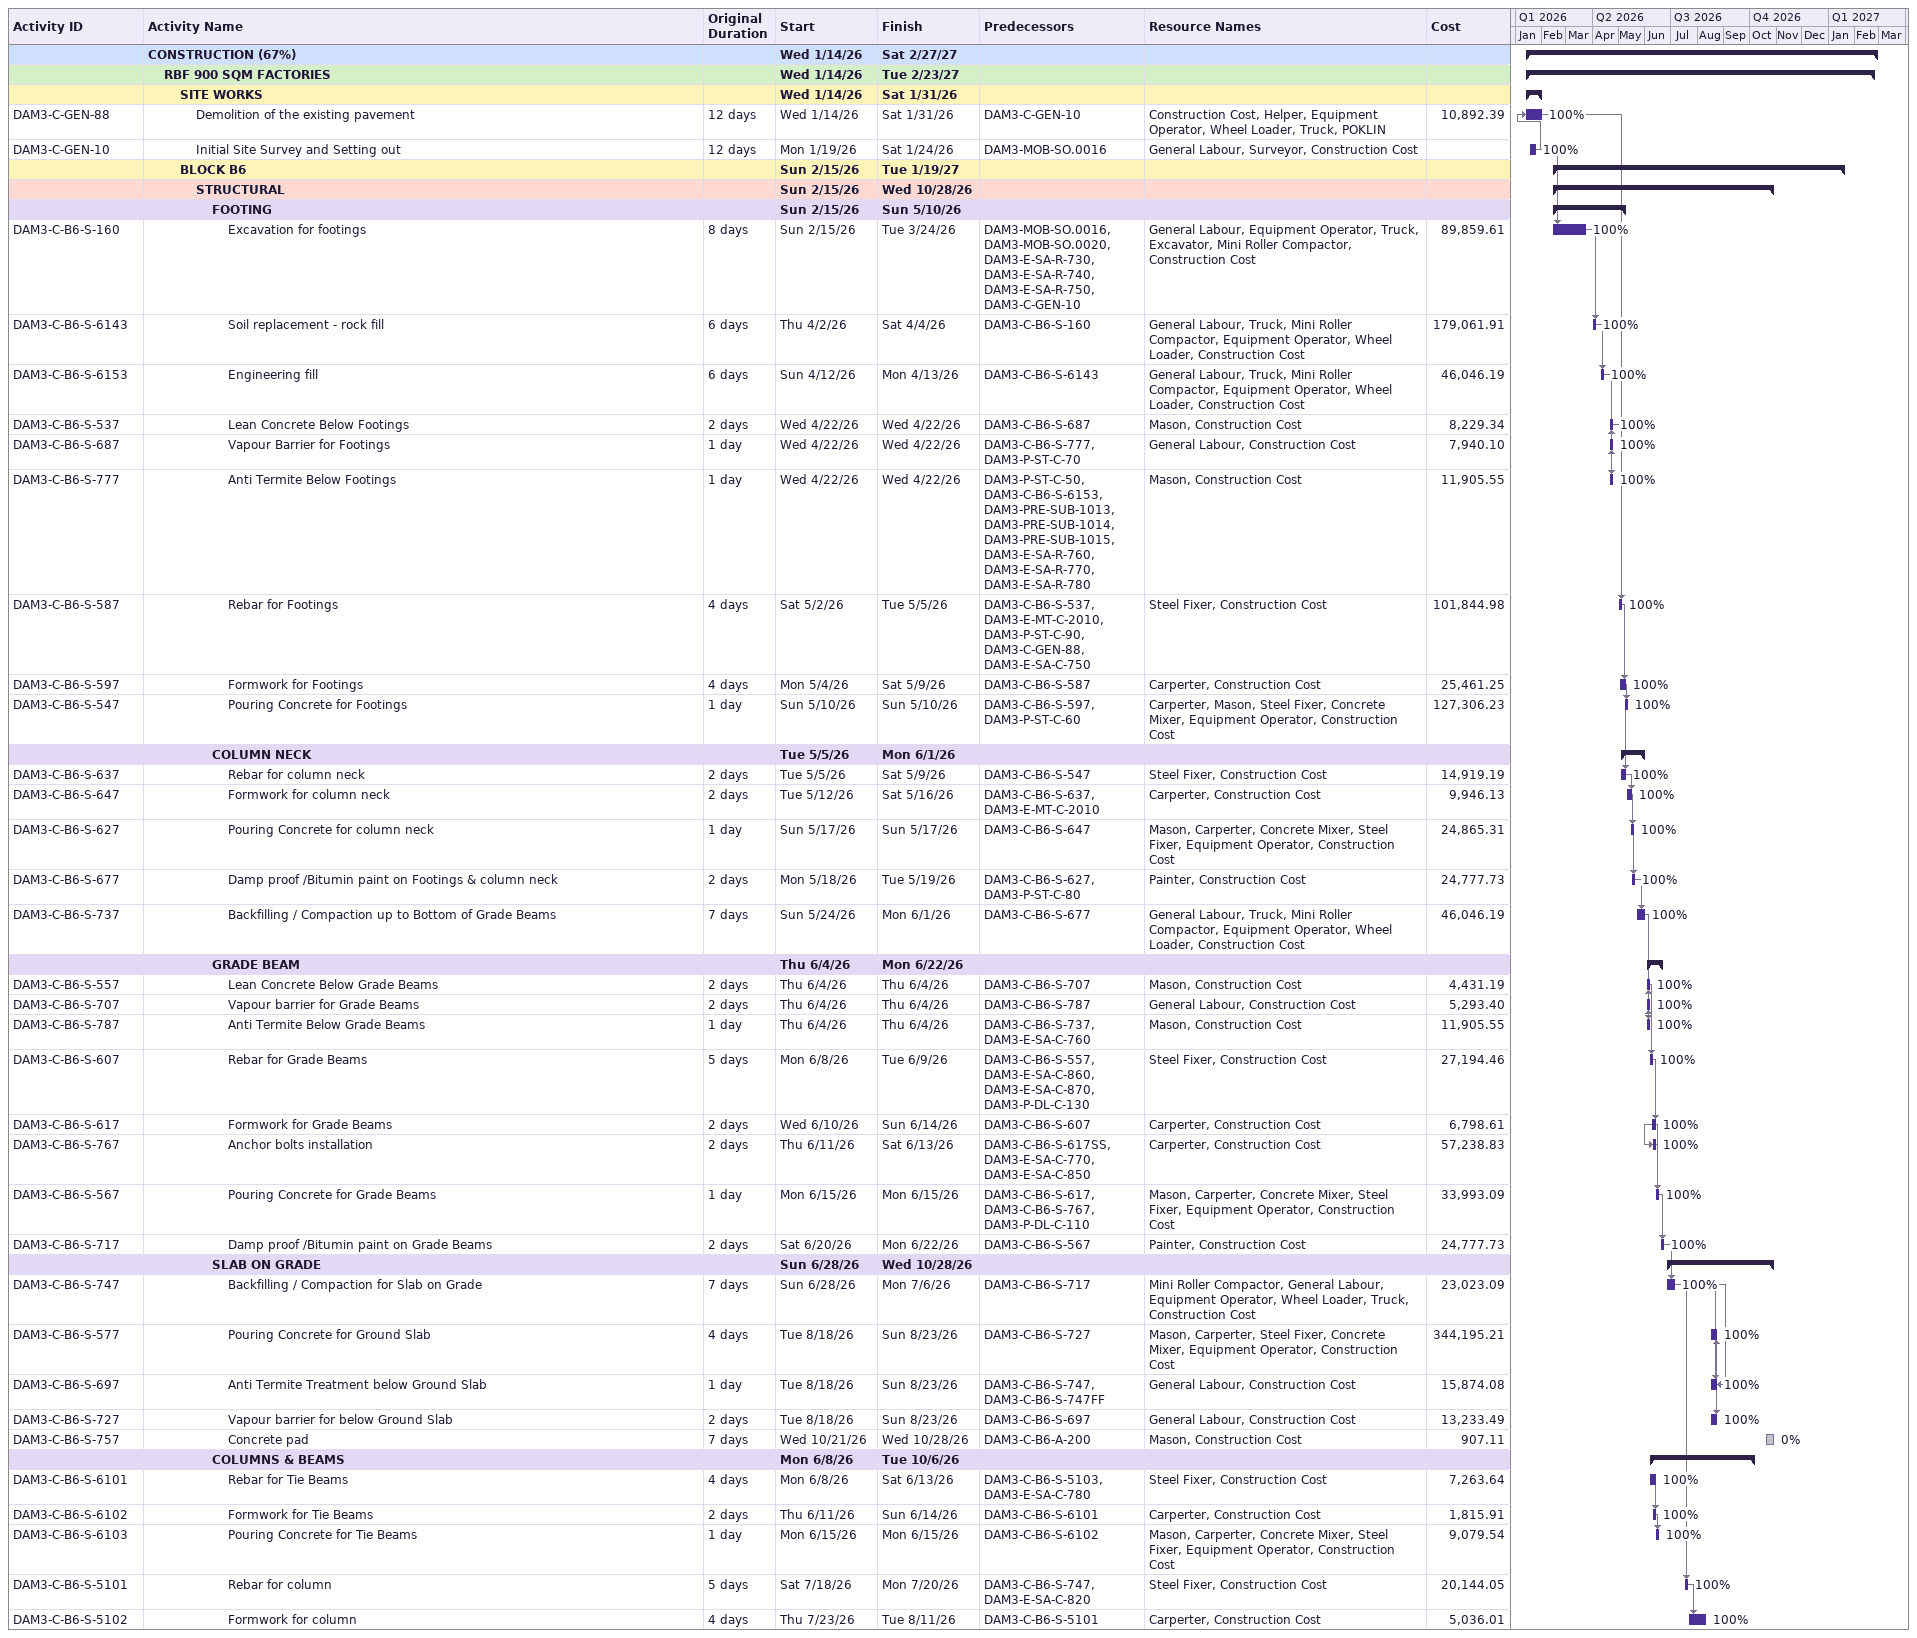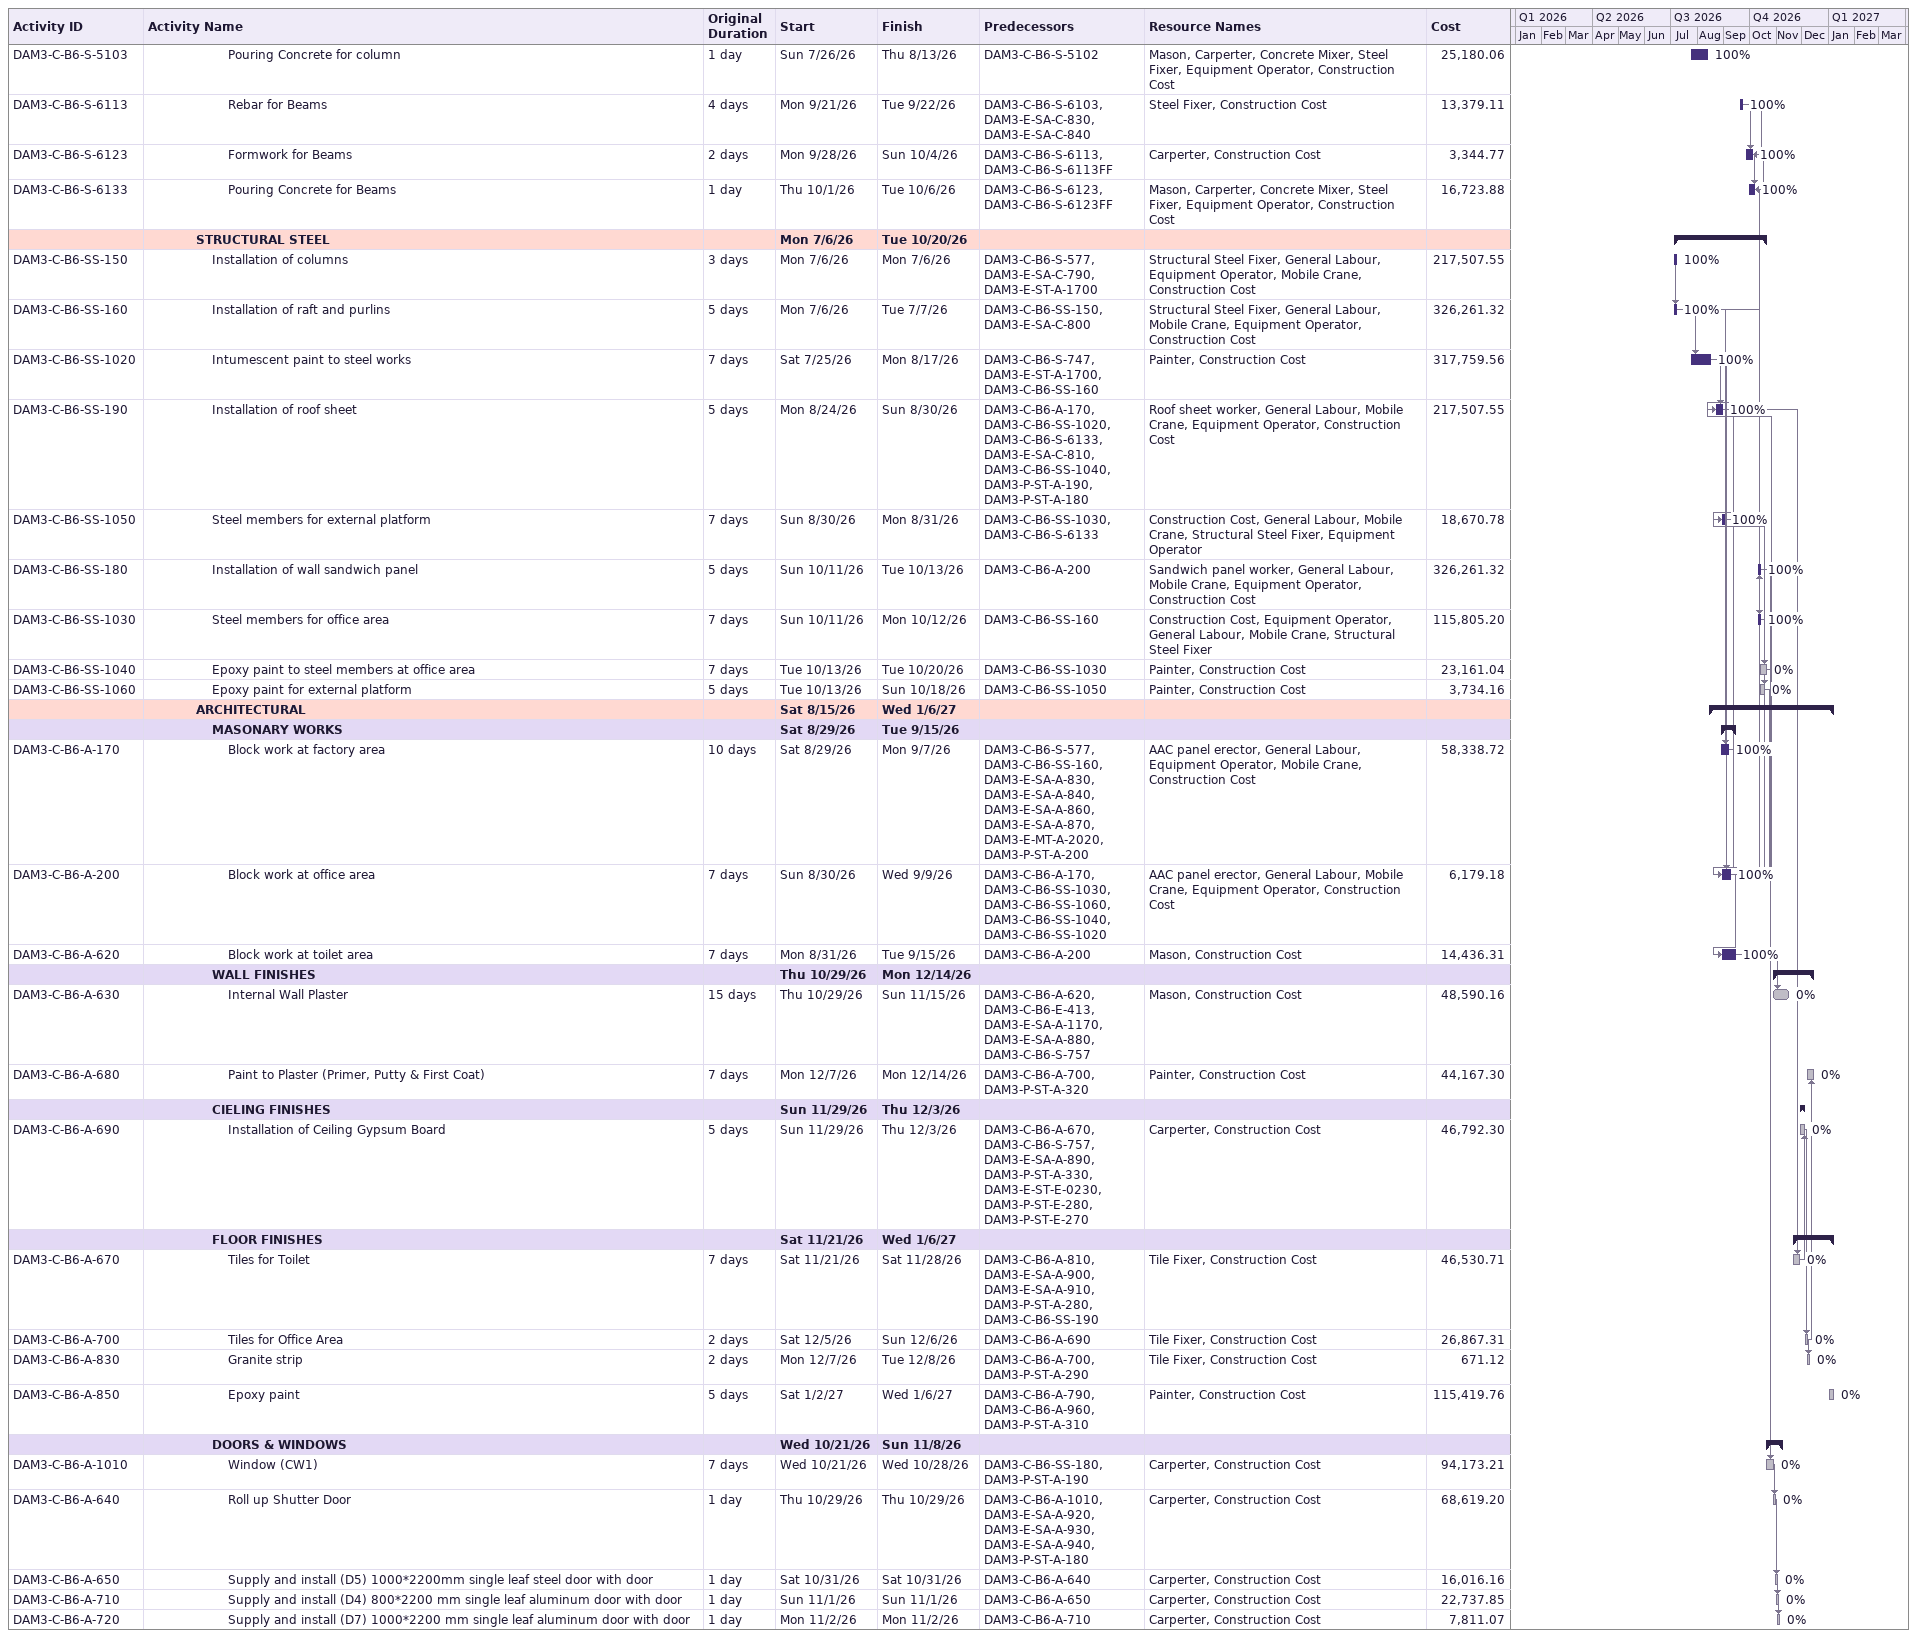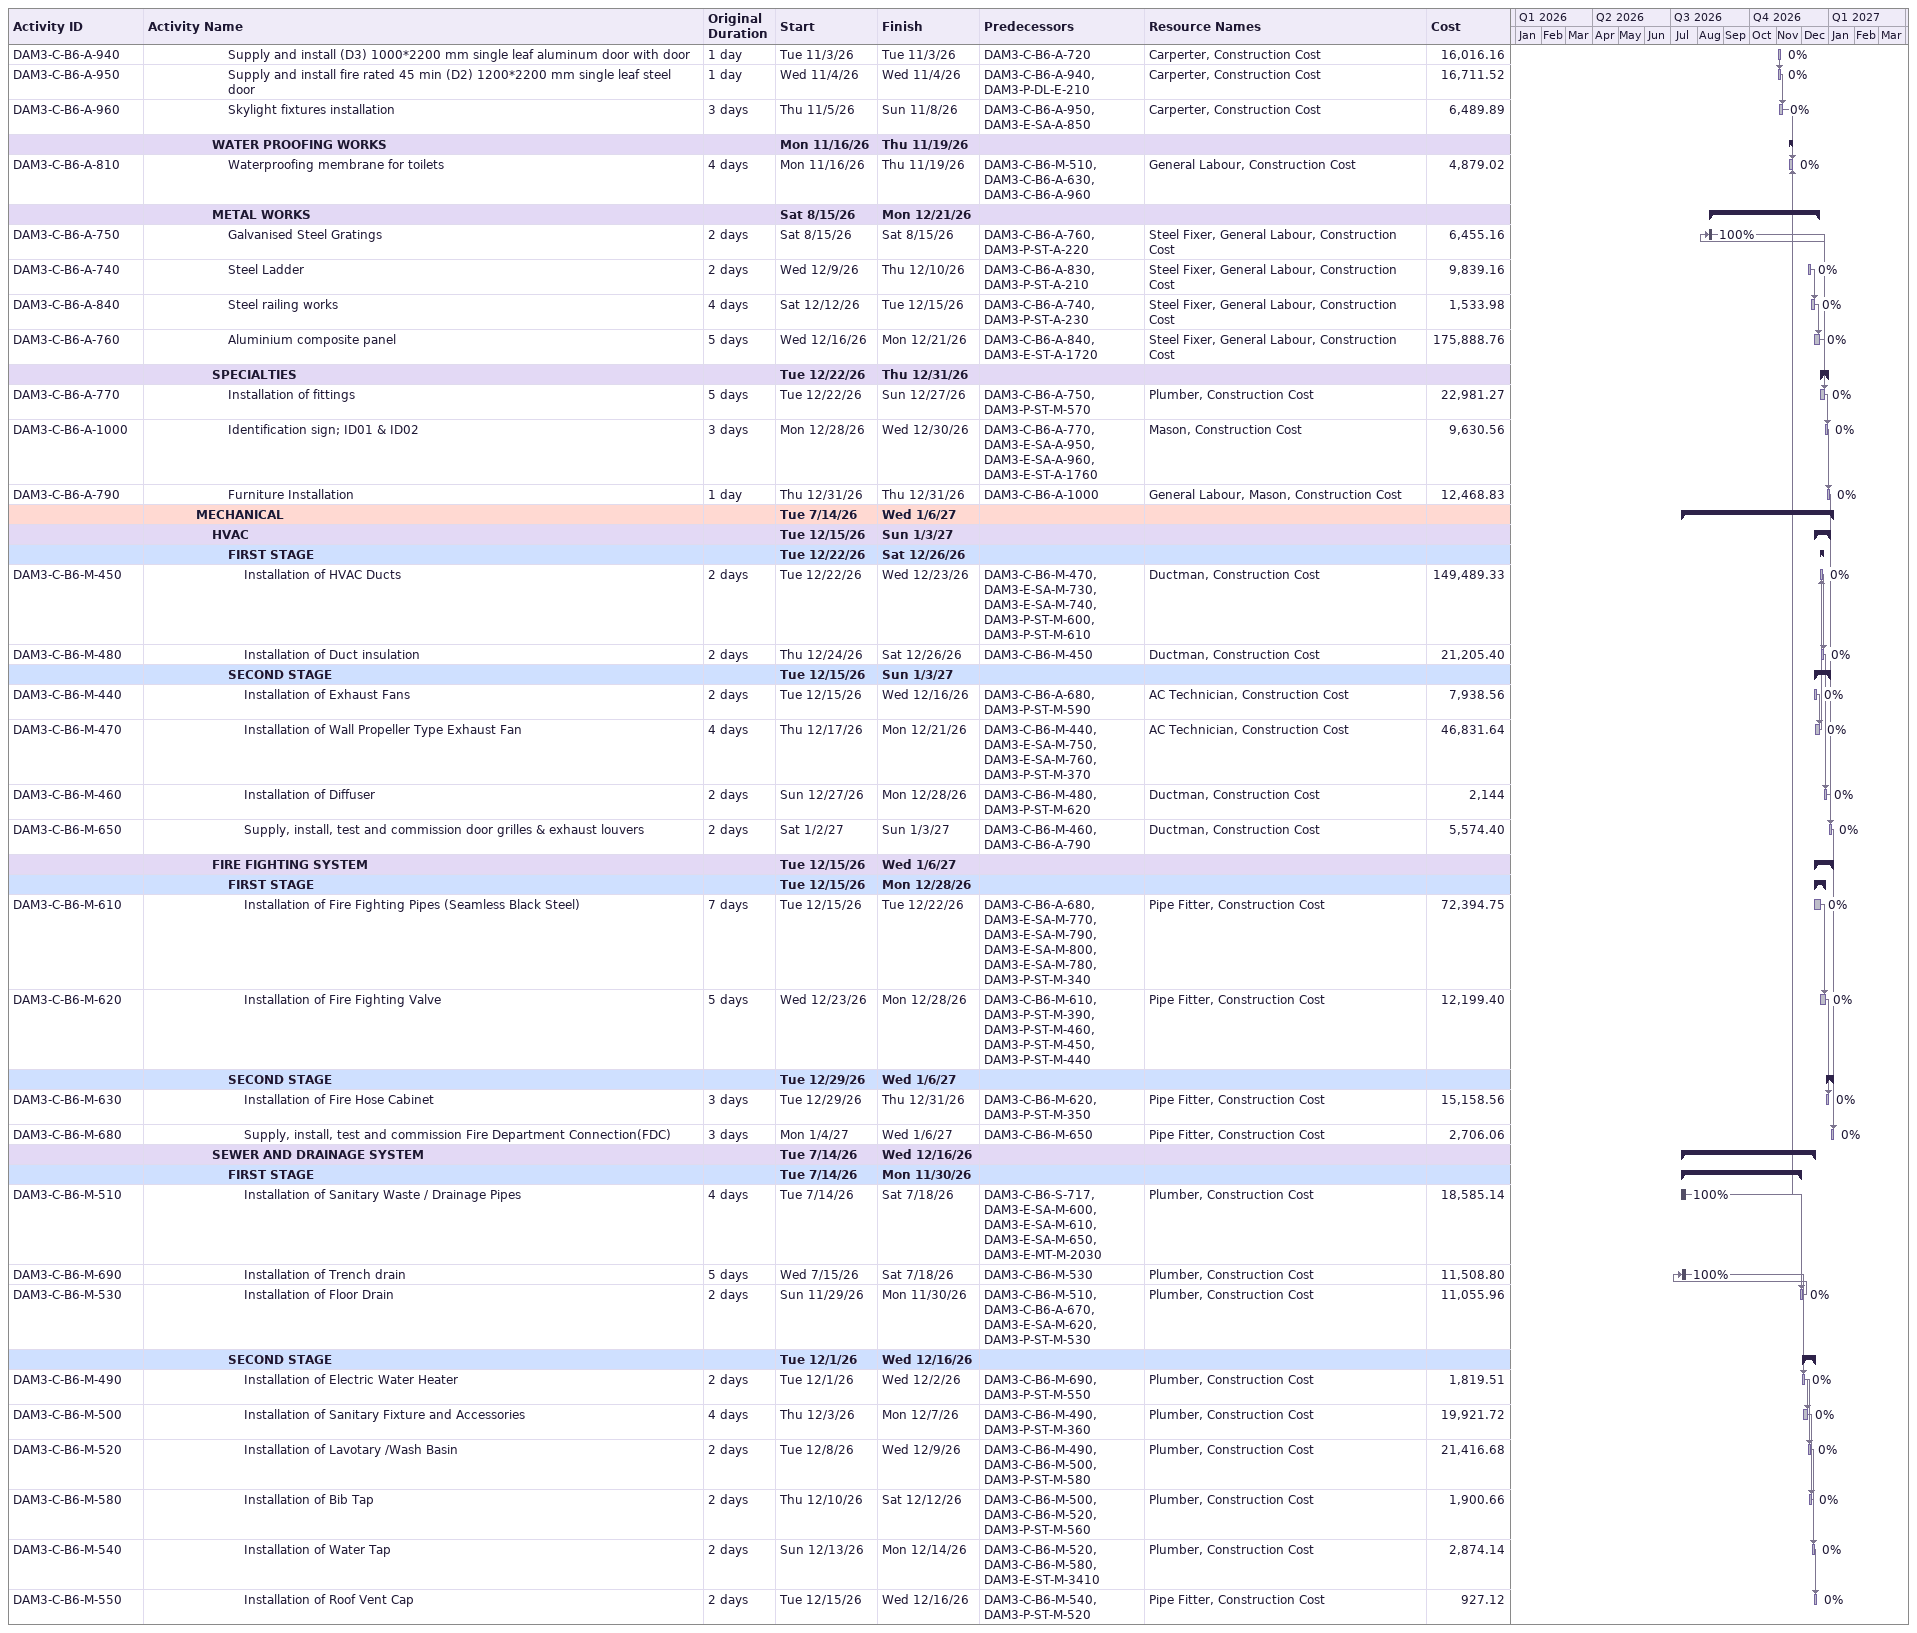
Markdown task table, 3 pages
| ID | Level | Task | Original duration | Start | Finish | Predecessors | Resources | % complete | Cost |
|---|---|---|---|---|---|---|---|---|---|
|  | 1 | **CONSTRUCTION (67%)** |  | 2026-01-14 | 2027-02-27 |  |  |  |  |
|  | 2 | **RBF 900 SQM FACTORIES** |  | 2026-01-14 | 2027-02-23 |  |  |  |  |
|  | 3 | **SITE WORKS** |  | 2026-01-14 | 2026-01-31 |  |  |  |  |
| DAM3-C-GEN-88 | 4 | Demolition of the existing pavement | 12d | 2026-01-14 | 2026-01-31 | DAM3-C-GEN-10 | Construction Cost, Helper, Equipment Operator, Wheel Loader, Truck, POKLIN | 100 | 10892.39 |
| DAM3-C-GEN-10 | 4 | Initial Site Survey and Setting out | 12d | 2026-01-19 | 2026-01-24 | DAM3-MOB-SO.0016 | General Labour, Surveyor, Construction Cost | 100 |  |
|  | 3 | **BLOCK B6** |  | 2026-02-15 | 2027-01-19 |  |  |  |  |
|  | 4 | **STRUCTURAL** |  | 2026-02-15 | 2026-10-28 |  |  |  |  |
|  | 5 | **FOOTING** |  | 2026-02-15 | 2026-05-10 |  |  |  |  |
| DAM3-C-B6-S-160 | 6 | Excavation for footings | 8d | 2026-02-15 | 2026-03-24 | DAM3-MOB-SO.0016, DAM3-MOB-SO.0020, DAM3-E-SA-R-730, DAM3-E-SA-R-740, DAM3-E-SA-R-750, DAM3-C-GEN-10 | General Labour, Equipment Operator, Truck, Excavator, Mini Roller Compactor, Construction Cost | 100 | 89859.61 |
| DAM3-C-B6-S-6143 | 6 | Soil replacement - rock fill | 6d | 2026-04-02 | 2026-04-04 | DAM3-C-B6-S-160 | General Labour, Truck, Mini Roller Compactor, Equipment Operator, Wheel Loader, Construction Cost | 100 | 179061.91 |
| DAM3-C-B6-S-6153 | 6 | Engineering fill | 6d | 2026-04-12 | 2026-04-13 | DAM3-C-B6-S-6143 | General Labour, Truck, Mini Roller Compactor, Equipment Operator, Wheel Loader, Construction Cost | 100 | 46046.19 |
| DAM3-C-B6-S-537 | 6 | Lean Concrete Below Footings | 2d | 2026-04-22 | 2026-04-22 | DAM3-C-B6-S-687 | Mason, Construction Cost | 100 | 8229.34 |
| DAM3-C-B6-S-687 | 6 | Vapour Barrier for Footings | 1d | 2026-04-22 | 2026-04-22 | DAM3-C-B6-S-777, DAM3-P-ST-C-70 | General Labour, Construction Cost | 100 | 7940.10 |
| DAM3-C-B6-S-777 | 6 | Anti Termite Below Footings | 1d | 2026-04-22 | 2026-04-22 | DAM3-P-ST-C-50, DAM3-C-B6-S-6153, DAM3-PRE-SUB-1013, DAM3-PRE-SUB-1014, DAM3-PRE-SUB-1015, DAM3-E-SA-R-760, DAM3-E-SA-R-770, DAM3-E-SA-R-780 | Mason, Construction Cost | 100 | 11905.55 |
| DAM3-C-B6-S-587 | 6 | Rebar for Footings | 4d | 2026-05-02 | 2026-05-05 | DAM3-C-B6-S-537, DAM3-E-MT-C-2010, DAM3-P-ST-C-90, DAM3-C-GEN-88, DAM3-E-SA-C-750 | Steel Fixer, Construction Cost | 100 | 101844.98 |
| DAM3-C-B6-S-597 | 6 | Formwork for Footings | 4d | 2026-05-04 | 2026-05-09 | DAM3-C-B6-S-587 | Carperter, Construction Cost | 100 | 25461.25 |
| DAM3-C-B6-S-547 | 6 | Pouring Concrete for Footings | 1d | 2026-05-10 | 2026-05-10 | DAM3-C-B6-S-597, DAM3-P-ST-C-60 | Carperter, Mason, Steel Fixer, Concrete Mixer, Equipment Operator, Construction Cost | 100 | 127306.23 |
|  | 5 | **COLUMN NECK** |  | 2026-05-05 | 2026-06-01 |  |  |  |  |
| DAM3-C-B6-S-637 | 6 | Rebar for column neck | 2d | 2026-05-05 | 2026-05-09 | DAM3-C-B6-S-547 | Steel Fixer, Construction Cost | 100 | 14919.19 |
| DAM3-C-B6-S-647 | 6 | Formwork for column neck | 2d | 2026-05-12 | 2026-05-16 | DAM3-C-B6-S-637, DAM3-E-MT-C-2010 | Carperter, Construction Cost | 100 | 9946.13 |
| DAM3-C-B6-S-627 | 6 | Pouring Concrete for column neck | 1d | 2026-05-17 | 2026-05-17 | DAM3-C-B6-S-647 | Mason, Carperter, Concrete Mixer, Steel Fixer, Equipment Operator, Construction Cost | 100 | 24865.31 |
| DAM3-C-B6-S-677 | 6 | Damp proof /Bitumin paint on Footings & column neck | 2d | 2026-05-18 | 2026-05-19 | DAM3-C-B6-S-627, DAM3-P-ST-C-80 | Painter, Construction Cost | 100 | 24777.73 |
| DAM3-C-B6-S-737 | 6 | Backfilling / Compaction up to Bottom of Grade Beams | 7d | 2026-05-24 | 2026-06-01 | DAM3-C-B6-S-677 | General Labour, Truck, Mini Roller Compactor, Equipment Operator, Wheel Loader, Construction Cost | 100 | 46046.19 |
|  | 5 | **GRADE BEAM** |  | 2026-06-04 | 2026-06-22 |  |  |  |  |
| DAM3-C-B6-S-557 | 6 | Lean Concrete Below Grade Beams | 2d | 2026-06-04 | 2026-06-04 | DAM3-C-B6-S-707 | Mason, Construction Cost | 100 | 4431.19 |
| DAM3-C-B6-S-707 | 6 | Vapour barrier for Grade Beams | 2d | 2026-06-04 | 2026-06-04 | DAM3-C-B6-S-787 | General Labour, Construction Cost | 100 | 5293.40 |
| DAM3-C-B6-S-787 | 6 | Anti Termite Below Grade Beams | 1d | 2026-06-04 | 2026-06-04 | DAM3-C-B6-S-737, DAM3-E-SA-C-760 | Mason, Construction Cost | 100 | 11905.55 |
| DAM3-C-B6-S-607 | 6 | Rebar for Grade Beams | 5d | 2026-06-08 | 2026-06-09 | DAM3-C-B6-S-557, DAM3-E-SA-C-860, DAM3-E-SA-C-870, DAM3-P-DL-C-130 | Steel Fixer, Construction Cost | 100 | 27194.46 |
| DAM3-C-B6-S-617 | 6 | Formwork for Grade Beams | 2d | 2026-06-10 | 2026-06-14 | DAM3-C-B6-S-607 | Carperter, Construction Cost | 100 | 6798.61 |
| DAM3-C-B6-S-767 | 6 | Anchor bolts installation | 2d | 2026-06-11 | 2026-06-13 | DAM3-C-B6-S-617SS, DAM3-E-SA-C-770, DAM3-E-SA-C-850 | Carperter, Construction Cost | 100 | 57238.83 |
| DAM3-C-B6-S-567 | 6 | Pouring Concrete for Grade Beams | 1d | 2026-06-15 | 2026-06-15 | DAM3-C-B6-S-617, DAM3-C-B6-S-767, DAM3-P-DL-C-110 | Mason, Carperter, Concrete Mixer, Steel Fixer, Equipment Operator, Construction Cost | 100 | 33993.09 |
| DAM3-C-B6-S-717 | 6 | Damp proof /Bitumin paint on Grade Beams | 2d | 2026-06-20 | 2026-06-22 | DAM3-C-B6-S-567 | Painter, Construction Cost | 100 | 24777.73 |
|  | 5 | **SLAB ON GRADE** |  | 2026-06-28 | 2026-10-28 |  |  |  |  |
| DAM3-C-B6-S-747 | 6 | Backfilling / Compaction for Slab on Grade | 7d | 2026-06-28 | 2026-07-06 | DAM3-C-B6-S-717 | Mini Roller Compactor, General Labour, Equipment Operator, Wheel Loader, Truck, Construction Cost | 100 | 23023.09 |
| DAM3-C-B6-S-577 | 6 | Pouring Concrete for Ground Slab | 4d | 2026-08-18 | 2026-08-23 | DAM3-C-B6-S-727 | Mason, Carperter, Steel Fixer, Concrete Mixer, Equipment Operator, Construction Cost | 100 | 344195.21 |
| DAM3-C-B6-S-697 | 6 | Anti Termite Treatment below Ground Slab | 1d | 2026-08-18 | 2026-08-23 | DAM3-C-B6-S-747, DAM3-C-B6-S-747FF | General Labour, Construction Cost | 100 | 15874.08 |
| DAM3-C-B6-S-727 | 6 | Vapour barrier for below Ground Slab | 2d | 2026-08-18 | 2026-08-23 | DAM3-C-B6-S-697 | General Labour, Construction Cost | 100 | 13233.49 |
| DAM3-C-B6-S-757 | 6 | Concrete pad | 7d | 2026-10-21 | 2026-10-28 | DAM3-C-B6-A-200 | Mason, Construction Cost | 0 | 907.11 |
|  | 5 | **COLUMNS & BEAMS** |  | 2026-06-08 | 2026-10-06 |  |  |  |  |
| DAM3-C-B6-S-6101 | 6 | Rebar for Tie Beams | 4d | 2026-06-08 | 2026-06-13 | DAM3-C-B6-S-5103, DAM3-E-SA-C-780 | Steel Fixer, Construction Cost | 100 | 7263.64 |
| DAM3-C-B6-S-6102 | 6 | Formwork for Tie Beams | 2d | 2026-06-11 | 2026-06-14 | DAM3-C-B6-S-6101 | Carperter, Construction Cost | 100 | 1815.91 |
| DAM3-C-B6-S-6103 | 6 | Pouring Concrete for Tie Beams | 1d | 2026-06-15 | 2026-06-15 | DAM3-C-B6-S-6102 | Mason, Carperter, Concrete Mixer, Steel Fixer, Equipment Operator, Construction Cost | 100 | 9079.54 |
| DAM3-C-B6-S-5101 | 6 | Rebar for column | 5d | 2026-07-18 | 2026-07-20 | DAM3-C-B6-S-747, DAM3-E-SA-C-820 | Steel Fixer, Construction Cost | 100 | 20144.05 |
| DAM3-C-B6-S-5102 | 6 | Formwork for column | 4d | 2026-07-23 | 2026-08-11 | DAM3-C-B6-S-5101 | Carperter, Construction Cost | 100 | 5036.01 |
| DAM3-C-B6-S-5103 | 6 | Pouring Concrete for column | 1d | 2026-07-26 | 2026-08-13 | DAM3-C-B6-S-5102 | Mason, Carperter, Concrete Mixer, Steel Fixer, Equipment Operator, Construction Cost | 100 | 25180.06 |
| DAM3-C-B6-S-6113 | 6 | Rebar for Beams | 4d | 2026-09-21 | 2026-09-22 | DAM3-C-B6-S-6103, DAM3-E-SA-C-830, DAM3-E-SA-C-840 | Steel Fixer, Construction Cost | 100 | 13379.11 |
| DAM3-C-B6-S-6123 | 6 | Formwork for Beams | 2d | 2026-09-28 | 2026-10-04 | DAM3-C-B6-S-6113, DAM3-C-B6-S-6113FF | Carperter, Construction Cost | 100 | 3344.77 |
| DAM3-C-B6-S-6133 | 6 | Pouring Concrete for Beams | 1d | 2026-10-01 | 2026-10-06 | DAM3-C-B6-S-6123, DAM3-C-B6-S-6123FF | Mason, Carperter, Concrete Mixer, Steel Fixer, Equipment Operator, Construction Cost | 100 | 16723.88 |
|  | 4 | **STRUCTURAL STEEL** |  | 2026-07-06 | 2026-10-20 |  |  |  |  |
| DAM3-C-B6-SS-150 | 5 | Installation of columns | 3d | 2026-07-06 | 2026-07-06 | DAM3-C-B6-S-577, DAM3-E-SA-C-790, DAM3-E-ST-A-1700 | Structural Steel Fixer, General Labour, Equipment Operator, Mobile Crane, Construction Cost | 100 | 217507.55 |
| DAM3-C-B6-SS-160 | 5 | Installation of raft and purlins | 5d | 2026-07-06 | 2026-07-07 | DAM3-C-B6-SS-150, DAM3-E-SA-C-800 | Structural Steel Fixer, General Labour, Mobile Crane, Equipment Operator, Construction Cost | 100 | 326261.32 |
| DAM3-C-B6-SS-1020 | 5 | Intumescent paint to steel works | 7d | 2026-07-25 | 2026-08-17 | DAM3-C-B6-S-747, DAM3-E-ST-A-1700, DAM3-C-B6-SS-160 | Painter, Construction Cost | 100 | 317759.56 |
| DAM3-C-B6-SS-190 | 5 | Installation of roof sheet | 5d | 2026-08-24 | 2026-08-30 | DAM3-C-B6-A-170, DAM3-C-B6-SS-1020, DAM3-C-B6-S-6133, DAM3-E-SA-C-810, DAM3-C-B6-SS-1040, DAM3-P-ST-A-190, DAM3-P-ST-A-180 | Roof sheet worker, General Labour, Mobile Crane, Equipment Operator, Construction Cost | 100 | 217507.55 |
| DAM3-C-B6-SS-1050 | 5 | Steel members for external platform | 7d | 2026-08-30 | 2026-08-31 | DAM3-C-B6-SS-1030, DAM3-C-B6-S-6133 | Construction Cost, General Labour, Mobile Crane, Structural Steel Fixer, Equipment Operator | 100 | 18670.78 |
| DAM3-C-B6-SS-180 | 5 | Installation of wall sandwich panel | 5d | 2026-10-11 | 2026-10-13 | DAM3-C-B6-A-200 | Sandwich panel worker, General Labour, Mobile Crane, Equipment Operator, Construction Cost | 100 | 326261.32 |
| DAM3-C-B6-SS-1030 | 5 | Steel members for office area | 7d | 2026-10-11 | 2026-10-12 | DAM3-C-B6-SS-160 | Construction Cost, Equipment Operator, General Labour, Mobile Crane, Structural Steel Fixer | 100 | 115805.20 |
| DAM3-C-B6-SS-1040 | 5 | Epoxy paint to steel members at office area | 7d | 2026-10-13 | 2026-10-20 | DAM3-C-B6-SS-1030 | Painter, Construction Cost | 0 | 23161.04 |
| DAM3-C-B6-SS-1060 | 5 | Epoxy paint for external platform | 5d | 2026-10-13 | 2026-10-18 | DAM3-C-B6-SS-1050 | Painter, Construction Cost | 0 | 3734.16 |
|  | 4 | **ARCHITECTURAL** |  | 2026-08-15 | 2027-01-06 |  |  |  |  |
|  | 5 | **MASONARY WORKS** |  | 2026-08-29 | 2026-09-15 |  |  |  |  |
| DAM3-C-B6-A-170 | 6 | Block work at factory area | 10d | 2026-08-29 | 2026-09-07 | DAM3-C-B6-S-577, DAM3-C-B6-SS-160, DAM3-E-SA-A-830, DAM3-E-SA-A-840, DAM3-E-SA-A-860, DAM3-E-SA-A-870, DAM3-E-MT-A-2020, DAM3-P-ST-A-200 | AAC panel erector, General Labour, Equipment Operator, Mobile Crane, Construction Cost | 100 | 58338.72 |
| DAM3-C-B6-A-200 | 6 | Block work at office area | 7d | 2026-08-30 | 2026-09-09 | DAM3-C-B6-A-170, DAM3-C-B6-SS-1030, DAM3-C-B6-SS-1060, DAM3-C-B6-SS-1040, DAM3-C-B6-SS-1020 | AAC panel erector, General Labour, Mobile Crane, Equipment Operator, Construction Cost | 100 | 6179.18 |
| DAM3-C-B6-A-620 | 6 | Block work at toilet area | 7d | 2026-08-31 | 2026-09-15 | DAM3-C-B6-A-200 | Mason, Construction Cost | 100 | 14436.31 |
|  | 5 | **WALL FINISHES** |  | 2026-10-29 | 2026-12-14 |  |  |  |  |
| DAM3-C-B6-A-630 | 6 | Internal Wall Plaster | 15d | 2026-10-29 | 2026-11-15 | DAM3-C-B6-A-620, DAM3-C-B6-E-413, DAM3-E-SA-A-1170, DAM3-E-SA-A-880, DAM3-C-B6-S-757 | Mason, Construction Cost | 0 | 48590.16 |
| DAM3-C-B6-A-680 | 6 | Paint to Plaster (Primer, Putty & First Coat) | 7d | 2026-12-07 | 2026-12-14 | DAM3-C-B6-A-700, DAM3-P-ST-A-320 | Painter, Construction Cost | 0 | 44167.30 |
|  | 5 | **CIELING FINISHES** |  | 2026-11-29 | 2026-12-03 |  |  |  |  |
| DAM3-C-B6-A-690 | 6 | Installation of Ceiling Gypsum Board | 5d | 2026-11-29 | 2026-12-03 | DAM3-C-B6-A-670, DAM3-C-B6-S-757, DAM3-E-SA-A-890, DAM3-P-ST-A-330, DAM3-E-ST-E-0230, DAM3-P-ST-E-280, DAM3-P-ST-E-270 | Carperter, Construction Cost | 0 | 46792.30 |
|  | 5 | **FLOOR FINISHES** |  | 2026-11-21 | 2027-01-06 |  |  |  |  |
| DAM3-C-B6-A-670 | 6 | Tiles for Toilet | 7d | 2026-11-21 | 2026-11-28 | DAM3-C-B6-A-810, DAM3-E-SA-A-900, DAM3-E-SA-A-910, DAM3-P-ST-A-280, DAM3-C-B6-SS-190 | Tile Fixer, Construction Cost | 0 | 46530.71 |
| DAM3-C-B6-A-700 | 6 | Tiles for Office Area | 2d | 2026-12-05 | 2026-12-06 | DAM3-C-B6-A-690 | Tile Fixer, Construction Cost | 0 | 26867.31 |
| DAM3-C-B6-A-830 | 6 | Granite strip | 2d | 2026-12-07 | 2026-12-08 | DAM3-C-B6-A-700, DAM3-P-ST-A-290 | Tile Fixer, Construction Cost | 0 | 671.12 |
| DAM3-C-B6-A-850 | 6 | Epoxy paint | 5d | 2027-01-02 | 2027-01-06 | DAM3-C-B6-A-790, DAM3-C-B6-A-960, DAM3-P-ST-A-310 | Painter, Construction Cost | 0 | 115419.76 |
|  | 5 | **DOORS & WINDOWS** |  | 2026-10-21 | 2026-11-08 |  |  |  |  |
| DAM3-C-B6-A-1010 | 6 | Window (CW1) | 7d | 2026-10-21 | 2026-10-28 | DAM3-C-B6-SS-180, DAM3-P-ST-A-190 | Carperter, Construction Cost | 0 | 94173.21 |
| DAM3-C-B6-A-640 | 6 | Roll up Shutter Door | 1d | 2026-10-29 | 2026-10-29 | DAM3-C-B6-A-1010, DAM3-E-SA-A-920, DAM3-E-SA-A-930, DAM3-E-SA-A-940, DAM3-P-ST-A-180 | Carperter, Construction Cost | 0 | 68619.20 |
| DAM3-C-B6-A-650 | 6 | Supply and install (D5) 1000*2200mm single leaf steel door with door | 1d | 2026-10-31 | 2026-10-31 | DAM3-C-B6-A-640 | Carperter, Construction Cost | 0 | 16016.16 |
| DAM3-C-B6-A-710 | 6 | Supply and install (D4) 800*2200 mm single leaf aluminum door with door | 1d | 2026-11-01 | 2026-11-01 | DAM3-C-B6-A-650 | Carperter, Construction Cost | 0 | 22737.85 |
| DAM3-C-B6-A-720 | 6 | Supply and install (D7) 1000*2200 mm single leaf aluminum door with door | 1d | 2026-11-02 | 2026-11-02 | DAM3-C-B6-A-710 | Carperter, Construction Cost | 0 | 7811.07 |
| DAM3-C-B6-A-940 | 6 | Supply and install (D3) 1000*2200 mm single leaf aluminum door with door | 1d | 2026-11-03 | 2026-11-03 | DAM3-C-B6-A-720 | Carperter, Construction Cost | 0 | 16016.16 |
| DAM3-C-B6-A-950 | 6 | Supply and install fire rated 45 min (D2) 1200*2200 mm single leaf steel door | 1d | 2026-11-04 | 2026-11-04 | DAM3-C-B6-A-940, DAM3-P-DL-E-210 | Carperter, Construction Cost | 0 | 16711.52 |
| DAM3-C-B6-A-960 | 6 | Skylight fixtures installation | 3d | 2026-11-05 | 2026-11-08 | DAM3-C-B6-A-950, DAM3-E-SA-A-850 | Carperter, Construction Cost | 0 | 6489.89 |
|  | 5 | **WATER PROOFING WORKS** |  | 2026-11-16 | 2026-11-19 |  |  |  |  |
| DAM3-C-B6-A-810 | 6 | Waterproofing membrane for toilets | 4d | 2026-11-16 | 2026-11-19 | DAM3-C-B6-M-510, DAM3-C-B6-A-630, DAM3-C-B6-A-960 | General Labour, Construction Cost | 0 | 4879.02 |
|  | 5 | **METAL WORKS** |  | 2026-08-15 | 2026-12-21 |  |  |  |  |
| DAM3-C-B6-A-750 | 6 | Galvanised Steel Gratings | 2d | 2026-08-15 | 2026-08-15 | DAM3-C-B6-A-760, DAM3-P-ST-A-220 | Steel Fixer, General Labour, Construction Cost | 100 | 6455.16 |
| DAM3-C-B6-A-740 | 6 | Steel Ladder | 2d | 2026-12-09 | 2026-12-10 | DAM3-C-B6-A-830, DAM3-P-ST-A-210 | Steel Fixer, General Labour, Construction Cost | 0 | 9839.16 |
| DAM3-C-B6-A-840 | 6 | Steel railing works | 4d | 2026-12-12 | 2026-12-15 | DAM3-C-B6-A-740, DAM3-P-ST-A-230 | Steel Fixer, General Labour, Construction Cost | 0 | 1533.98 |
| DAM3-C-B6-A-760 | 6 | Aluminium composite panel | 5d | 2026-12-16 | 2026-12-21 | DAM3-C-B6-A-840, DAM3-E-ST-A-1720 | Steel Fixer, General Labour, Construction Cost | 0 | 175888.76 |
|  | 5 | **SPECIALTIES** |  | 2026-12-22 | 2026-12-31 |  |  |  |  |
| DAM3-C-B6-A-770 | 6 | Installation of fittings | 5d | 2026-12-22 | 2026-12-27 | DAM3-C-B6-A-750, DAM3-P-ST-M-570 | Plumber, Construction Cost | 0 | 22981.27 |
| DAM3-C-B6-A-1000 | 6 | Identification sign; ID01 & ID02 | 3d | 2026-12-28 | 2026-12-30 | DAM3-C-B6-A-770, DAM3-E-SA-A-950, DAM3-E-SA-A-960, DAM3-E-ST-A-1760 | Mason, Construction Cost | 0 | 9630.56 |
| DAM3-C-B6-A-790 | 6 | Furniture Installation | 1d | 2026-12-31 | 2026-12-31 | DAM3-C-B6-A-1000 | General Labour, Mason, Construction Cost | 0 | 12468.83 |
|  | 4 | **MECHANICAL** |  | 2026-07-14 | 2027-01-06 |  |  |  |  |
|  | 5 | **HVAC** |  | 2026-12-15 | 2027-01-03 |  |  |  |  |
|  | 6 | **FIRST STAGE** |  | 2026-12-22 | 2026-12-26 |  |  |  |  |
| DAM3-C-B6-M-450 | 7 | Installation of HVAC Ducts | 2d | 2026-12-22 | 2026-12-23 | DAM3-C-B6-M-470, DAM3-E-SA-M-730, DAM3-E-SA-M-740, DAM3-P-ST-M-600, DAM3-P-ST-M-610 | Ductman, Construction Cost | 0 | 149489.33 |
| DAM3-C-B6-M-480 | 7 | Installation of Duct insulation | 2d | 2026-12-24 | 2026-12-26 | DAM3-C-B6-M-450 | Ductman, Construction Cost | 0 | 21205.40 |
|  | 6 | **SECOND STAGE** |  | 2026-12-15 | 2027-01-03 |  |  |  |  |
| DAM3-C-B6-M-440 | 7 | Installation of Exhaust Fans | 2d | 2026-12-15 | 2026-12-16 | DAM3-C-B6-A-680, DAM3-P-ST-M-590 | AC Technician, Construction Cost | 0 | 7938.56 |
| DAM3-C-B6-M-470 | 7 | Installation of Wall Propeller Type Exhaust Fan | 4d | 2026-12-17 | 2026-12-21 | DAM3-C-B6-M-440, DAM3-E-SA-M-750, DAM3-E-SA-M-760, DAM3-P-ST-M-370 | AC Technician, Construction Cost | 0 | 46831.64 |
| DAM3-C-B6-M-460 | 7 | Installation of Diffuser | 2d | 2026-12-27 | 2026-12-28 | DAM3-C-B6-M-480, DAM3-P-ST-M-620 | Ductman, Construction Cost | 0 | 2144 |
| DAM3-C-B6-M-650 | 7 | Supply, install, test and commission door grilles & exhaust louvers | 2d | 2027-01-02 | 2027-01-03 | DAM3-C-B6-M-460, DAM3-C-B6-A-790 | Ductman, Construction Cost | 0 | 5574.40 |
|  | 5 | **FIRE FIGHTING SYSTEM** |  | 2026-12-15 | 2027-01-06 |  |  |  |  |
|  | 6 | **FIRST STAGE** |  | 2026-12-15 | 2026-12-28 |  |  |  |  |
| DAM3-C-B6-M-610 | 7 | Installation of Fire Fighting Pipes (Seamless Black Steel) | 7d | 2026-12-15 | 2026-12-22 | DAM3-C-B6-A-680, DAM3-E-SA-M-770, DAM3-E-SA-M-790, DAM3-E-SA-M-800, DAM3-E-SA-M-780, DAM3-P-ST-M-340 | Pipe Fitter, Construction Cost | 0 | 72394.75 |
| DAM3-C-B6-M-620 | 7 | Installation of Fire Fighting Valve | 5d | 2026-12-23 | 2026-12-28 | DAM3-C-B6-M-610, DAM3-P-ST-M-390, DAM3-P-ST-M-460, DAM3-P-ST-M-450, DAM3-P-ST-M-440 | Pipe Fitter, Construction Cost | 0 | 12199.40 |
|  | 6 | **SECOND STAGE** |  | 2026-12-29 | 2027-01-06 |  |  |  |  |
| DAM3-C-B6-M-630 | 7 | Installation of Fire Hose Cabinet | 3d | 2026-12-29 | 2026-12-31 | DAM3-C-B6-M-620, DAM3-P-ST-M-350 | Pipe Fitter, Construction Cost | 0 | 15158.56 |
| DAM3-C-B6-M-680 | 7 | Supply, install, test and commission Fire Department Connection(FDC) | 3d | 2027-01-04 | 2027-01-06 | DAM3-C-B6-M-650 | Pipe Fitter, Construction Cost | 0 | 2706.06 |
|  | 5 | **SEWER AND DRAINAGE SYSTEM** |  | 2026-07-14 | 2026-12-16 |  |  |  |  |
|  | 6 | **FIRST STAGE** |  | 2026-07-14 | 2026-11-30 |  |  |  |  |
| DAM3-C-B6-M-510 | 7 | Installation of Sanitary Waste / Drainage Pipes | 4d | 2026-07-14 | 2026-07-18 | DAM3-C-B6-S-717, DAM3-E-SA-M-600, DAM3-E-SA-M-610, DAM3-E-SA-M-650, DAM3-E-MT-M-2030 | Plumber, Construction Cost | 100 | 18585.14 |
| DAM3-C-B6-M-690 | 7 | Installation of Trench drain | 5d | 2026-07-15 | 2026-07-18 | DAM3-C-B6-M-530 | Plumber, Construction Cost | 100 | 11508.80 |
| DAM3-C-B6-M-530 | 7 | Installation of Floor Drain | 2d | 2026-11-29 | 2026-11-30 | DAM3-C-B6-M-510, DAM3-C-B6-A-670, DAM3-E-SA-M-620, DAM3-P-ST-M-530 | Plumber, Construction Cost | 0 | 11055.96 |
|  | 6 | **SECOND STAGE** |  | 2026-12-01 | 2026-12-16 |  |  |  |  |
| DAM3-C-B6-M-490 | 7 | Installation of Electric Water Heater | 2d | 2026-12-01 | 2026-12-02 | DAM3-C-B6-M-690, DAM3-P-ST-M-550 | Plumber, Construction Cost | 0 | 1819.51 |
| DAM3-C-B6-M-500 | 7 | Installation of Sanitary Fixture and Accessories | 4d | 2026-12-03 | 2026-12-07 | DAM3-C-B6-M-490, DAM3-P-ST-M-360 | Plumber, Construction Cost | 0 | 19921.72 |
| DAM3-C-B6-M-520 | 7 | Installation of Lavotary /Wash Basin | 2d | 2026-12-08 | 2026-12-09 | DAM3-C-B6-M-490, DAM3-C-B6-M-500, DAM3-P-ST-M-580 | Plumber, Construction Cost | 0 | 21416.68 |
| DAM3-C-B6-M-580 | 7 | Installation of Bib Tap | 2d | 2026-12-10 | 2026-12-12 | DAM3-C-B6-M-500, DAM3-C-B6-M-520, DAM3-P-ST-M-560 | Plumber, Construction Cost | 0 | 1900.66 |
| DAM3-C-B6-M-540 | 7 | Installation of Water Tap | 2d | 2026-12-13 | 2026-12-14 | DAM3-C-B6-M-520, DAM3-C-B6-M-580, DAM3-E-ST-M-3410 | Plumber, Construction Cost | 0 | 2874.14 |
| DAM3-C-B6-M-550 | 7 | Installation of Roof Vent Cap | 2d | 2026-12-15 | 2026-12-16 | DAM3-C-B6-M-540, DAM3-P-ST-M-520 | Pipe Fitter, Construction Cost | 0 | 927.12 |
